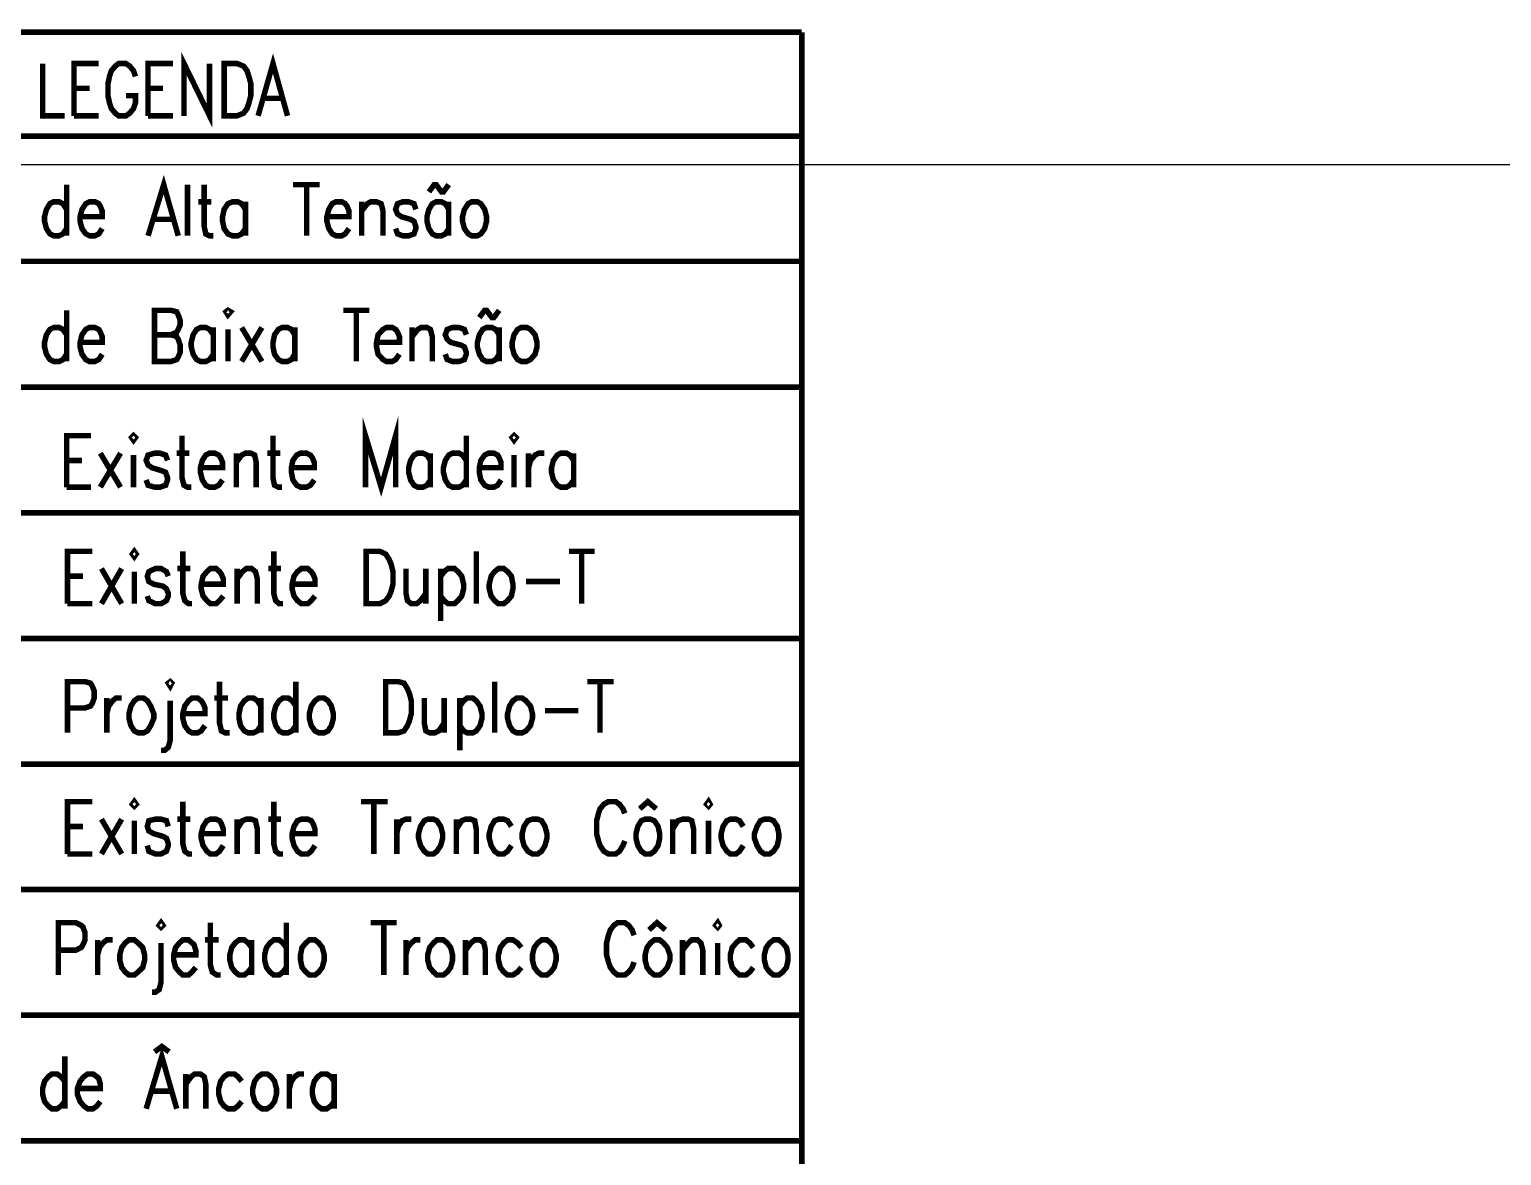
# Model space of a CAD drawing. Header units: millimetres. Extents: x 7 to 427, y 16 to 313.
# Drawn here: x 55.4 to 123.4, y 80.1 to 132.1 of the extents above; entities that cross this region are included whole.
import ezdxf

# ---------------------------------------------------------------- set-up
doc = ezdxf.new("R2010")
doc.units = ezdxf.units.MM
doc.layers.add('P', color=7, linetype='Continuous')

msp = doc.modelspace()

# ---------------------------------------------------------------- linework, layer by layer
at = {"layer": 'P', "const_width": 0.254}
for points in [[(91.087, 127.212), (32.297, 127.212), (32.297, 132.009), (91.087, 132.009)], [(91.087, 132.009), (91.087, 22.789)], [(56.039, 130.563), (56.039, 128.147), (57.062, 128.147)], [(57.485, 128.147), (57.485, 130.563), (58.632, 130.563)], [(60.325, 129.963), (60.237, 130.228), (60.06, 130.44), (59.884, 130.563), (59.549, 130.563), (59.39, 130.44), (59.214, 130.228), (59.126, 129.963), (59.055, 129.628), (59.055, 129.081), (59.126, 128.746), (59.214, 128.482), (59.39, 128.27), (59.549, 128.147), (59.884, 128.147), (60.06, 128.27), (60.237, 128.482), (60.325, 128.746), (60.325, 129.081), (59.884, 129.081)], [(60.907, 128.147), (60.907, 130.563), (62.054, 130.563)], [(62.565, 128.147), (62.565, 130.563), (63.747, 128.147), (63.747, 130.563)], [(64.417, 128.147), (64.417, 130.563), (65.017, 130.563), (65.317, 130.44), (65.476, 130.228), (65.564, 129.963), (65.652, 129.628), (65.652, 129.081), (65.564, 128.746), (65.476, 128.482), (65.317, 128.27), (65.017, 128.147), (64.417, 128.147)], [(65.987, 128.147), (66.675, 130.563), (67.345, 128.147)], [(57.485, 129.417), (58.208, 129.417)], [(60.907, 129.417), (61.595, 129.417)], [(66.234, 128.958), (67.098, 128.958)], [(57.485, 128.147), (58.632, 128.147)], [(60.907, 128.147), (62.054, 128.147)], [(91.087, 121.426), (32.297, 121.426), (32.297, 127.212), (83.767, 127.212)], [(57.15, 124.972), (57.15, 122.608)], [(60.907, 122.608), (61.63, 124.972), (62.301, 122.608)], [(62.724, 124.972), (62.724, 122.608)], [(63.5, 124.972), (63.5, 123.031), (63.571, 122.696), (63.747, 122.608), (63.923, 122.608)], [(67.592, 124.972), (68.827, 124.972)], [(68.227, 124.972), (68.227, 122.608)], [(73.872, 124.636), (74.119, 124.972), (74.207, 124.972), (74.454, 124.636), (74.542, 124.636), (74.789, 124.972)], [(57.15, 123.825), (56.974, 124.09), (56.797, 124.178), (56.55, 124.178), (56.374, 124.09), (56.215, 123.825), (56.127, 123.49), (56.127, 123.278), (56.215, 122.943), (56.374, 122.696), (56.55, 122.608), (56.797, 122.608), (56.974, 122.696), (57.15, 122.943)], [(57.767, 123.49), (58.79, 123.49), (58.79, 123.754), (58.702, 123.966), (58.632, 124.09), (58.455, 124.178), (58.208, 124.178), (58.032, 124.09), (57.856, 123.825), (57.767, 123.49), (57.767, 123.278), (57.856, 122.943), (58.032, 122.696), (58.208, 122.608), (58.455, 122.608), (58.632, 122.696), (58.79, 122.943)], [(63.235, 124.178), (63.835, 124.178)], [(65.405, 123.825), (65.229, 124.09), (65.052, 124.178), (64.805, 124.178), (64.594, 124.09), (64.417, 123.825), (64.347, 123.49), (64.347, 123.278), (64.417, 122.943), (64.594, 122.696), (64.805, 122.608), (65.052, 122.608), (65.229, 122.696), (65.405, 122.943)], [(65.405, 124.178), (65.405, 122.608)], [(69.162, 123.49), (70.185, 123.49), (70.185, 123.754), (70.097, 123.966), (70.009, 124.09), (69.85, 124.178), (69.585, 124.178), (69.409, 124.09), (69.25, 123.825), (69.162, 123.49), (69.162, 123.278), (69.25, 122.943), (69.409, 122.696), (69.585, 122.608), (69.85, 122.608), (70.009, 122.696), (70.185, 122.943)], [(70.767, 124.178), (70.767, 122.608)], [(70.767, 123.754), (71.032, 124.09), (71.191, 124.178), (71.455, 124.178), (71.667, 124.09), (71.755, 123.754), (71.755, 122.608)], [(73.272, 123.825), (73.184, 124.09), (72.937, 124.178), (72.672, 124.178), (72.425, 124.09), (72.337, 123.825), (72.425, 123.613), (72.602, 123.49), (73.025, 123.366), (73.184, 123.278), (73.272, 123.031), (73.272, 122.943), (73.184, 122.696), (72.937, 122.608), (72.672, 122.608), (72.425, 122.696), (72.337, 122.943)], [(74.789, 123.825), (74.63, 124.09), (74.454, 124.178), (74.207, 124.178), (74.03, 124.09), (73.872, 123.825), (73.783, 123.49), (73.783, 123.278), (73.872, 122.943), (74.03, 122.696), (74.207, 122.608), (74.454, 122.608), (74.63, 122.696), (74.789, 122.943)], [(74.789, 124.178), (74.789, 122.608)], [(75.847, 124.178), (75.688, 124.09), (75.512, 123.825), (75.424, 123.49), (75.424, 123.278), (75.512, 122.943), (75.688, 122.696), (75.847, 122.608), (76.112, 122.608), (76.271, 122.696), (76.447, 122.943), (76.535, 123.278), (76.535, 123.49), (76.447, 123.825), (76.271, 124.09), (76.112, 124.178), (75.847, 124.178)], [(61.207, 123.366), (62.054, 123.366)], [(91.087, 109.82), (32.297, 109.82), (32.297, 115.623), (91.087, 115.623), (32.297, 115.623), (32.297, 121.426), (83.767, 121.426)], [(57.15, 119.168), (57.15, 116.805)], [(61.965, 118.039), (62.23, 117.951), (62.301, 117.828), (62.389, 117.563), (62.389, 117.228), (62.301, 117.016), (62.23, 116.893), (61.965, 116.805), (61.207, 116.805), (61.207, 119.168), (61.965, 119.168), (62.23, 119.098), (62.301, 118.957), (62.389, 118.71), (62.389, 118.498), (62.301, 118.286), (62.23, 118.163), (61.965, 118.039), (61.207, 118.039)], [(64.505, 119.098), (64.594, 118.957), (64.717, 119.098), (64.594, 119.168), (64.505, 119.098)], [(69.921, 119.168), (71.12, 119.168)], [(70.52, 119.168), (70.52, 116.805)], [(76.2, 118.833), (76.447, 119.168), (76.535, 119.168), (76.782, 118.833), (76.87, 118.833), (77.117, 119.168)], [(57.15, 118.039), (56.974, 118.286), (56.797, 118.375), (56.55, 118.375), (56.374, 118.286), (56.215, 118.039), (56.127, 117.687), (56.127, 117.475), (56.215, 117.14), (56.374, 116.893), (56.55, 116.805), (56.797, 116.805), (56.974, 116.893), (57.15, 117.14)], [(57.767, 117.687), (58.79, 117.687), (58.79, 117.951), (58.702, 118.163), (58.632, 118.286), (58.455, 118.375), (58.208, 118.375), (58.032, 118.286), (57.856, 118.039), (57.767, 117.687), (57.767, 117.475), (57.856, 117.14), (58.032, 116.893), (58.208, 116.805), (58.455, 116.805), (58.632, 116.893), (58.79, 117.14)], [(63.923, 118.039), (63.747, 118.286), (63.571, 118.375), (63.324, 118.375), (63.147, 118.286), (62.988, 118.039), (62.9, 117.687), (62.9, 117.475), (62.988, 117.14), (63.147, 116.893), (63.324, 116.805), (63.571, 116.805), (63.747, 116.893), (63.923, 117.14)], [(63.923, 118.375), (63.923, 116.805)], [(64.594, 118.286), (64.594, 116.805)], [(65.229, 118.375), (66.163, 116.805)], [(66.163, 118.375), (65.229, 116.805)], [(67.68, 118.039), (67.522, 118.286), (67.345, 118.375), (67.098, 118.375), (66.922, 118.286), (66.746, 118.039), (66.675, 117.687), (66.675, 117.475), (66.746, 117.14), (66.922, 116.893), (67.098, 116.805), (67.345, 116.805), (67.522, 116.893), (67.68, 117.14)], [(67.68, 118.375), (67.68, 116.805)], [(71.455, 117.687), (72.513, 117.687), (72.513, 117.951), (72.425, 118.163), (72.337, 118.286), (72.178, 118.375), (71.914, 118.375), (71.755, 118.286), (71.526, 118.039), (71.455, 117.687), (71.455, 117.475), (71.526, 117.14), (71.755, 116.893), (71.914, 116.805), (72.178, 116.805), (72.337, 116.893), (72.513, 117.14)], [(73.096, 118.375), (73.096, 116.805)], [(73.096, 117.951), (73.36, 118.286), (73.519, 118.375), (73.783, 118.375), (73.942, 118.286), (74.03, 117.951), (74.03, 116.805)], [(75.6, 118.039), (75.512, 118.286), (75.265, 118.375), (74.965, 118.375), (74.718, 118.286), (74.63, 118.039), (74.718, 117.828), (74.877, 117.687), (75.353, 117.563), (75.512, 117.475), (75.6, 117.228), (75.6, 117.14), (75.512, 116.893), (75.265, 116.805), (74.965, 116.805), (74.718, 116.893), (74.63, 117.14)], [(77.117, 118.039), (76.958, 118.286), (76.782, 118.375), (76.535, 118.375), (76.359, 118.286), (76.2, 118.039), (76.112, 117.687), (76.112, 117.475), (76.2, 117.14), (76.359, 116.893), (76.535, 116.805), (76.782, 116.805), (76.958, 116.893), (77.117, 117.14)], [(77.117, 118.375), (77.117, 116.805)], [(78.14, 118.375), (77.964, 118.286), (77.805, 118.039), (77.717, 117.687), (77.717, 117.475), (77.805, 117.14), (77.964, 116.893), (78.14, 116.805), (78.387, 116.805), (78.564, 116.893), (78.775, 117.14), (78.863, 117.475), (78.863, 117.687), (78.775, 118.039), (78.564, 118.286), (78.387, 118.375), (78.14, 118.375)], [(70.944, 111.002), (70.944, 113.383), (71.667, 111.002), (72.337, 113.383), (72.337, 111.002)], [(57.15, 111.002), (57.15, 113.383), (58.279, 113.383)], [(60.149, 113.295), (60.237, 113.171), (60.325, 113.295), (60.237, 113.383), (60.149, 113.295)], [(62.477, 113.383), (62.477, 111.425), (62.565, 111.09), (62.724, 111.002), (62.9, 111.002)], [(66.675, 113.383), (66.675, 111.425), (66.746, 111.09), (66.922, 111.002), (67.098, 111.002)], [(75.6, 113.383), (75.6, 111.002)], [(77.717, 113.295), (77.805, 113.171), (77.893, 113.295), (77.805, 113.383), (77.717, 113.295)], [(57.15, 112.236), (57.856, 112.236)], [(58.702, 112.571), (59.637, 111.002)], [(59.637, 112.571), (58.702, 111.002)], [(60.237, 112.483), (60.237, 111.002)], [(61.807, 112.236), (61.718, 112.483), (61.454, 112.571), (61.207, 112.571), (60.907, 112.483), (60.819, 112.236), (60.907, 112.025), (61.083, 111.901), (61.542, 111.76), (61.718, 111.689), (61.807, 111.425), (61.807, 111.337), (61.718, 111.09), (61.454, 111.002), (61.207, 111.002), (60.907, 111.09), (60.819, 111.337)], [(62.23, 112.571), (62.812, 112.571)], [(63.324, 111.901), (64.347, 111.901), (64.347, 112.148), (64.258, 112.36), (64.17, 112.483), (63.994, 112.571), (63.747, 112.571), (63.571, 112.483), (63.412, 112.236), (63.324, 111.901), (63.324, 111.689), (63.412, 111.337), (63.571, 111.09), (63.747, 111.002), (63.994, 111.002), (64.17, 111.09), (64.347, 111.337)], [(64.982, 112.571), (64.982, 111.002)], [(64.982, 112.148), (65.229, 112.483), (65.405, 112.571), (65.652, 112.571), (65.828, 112.483), (65.899, 112.148), (65.899, 111.002)], [(66.41, 112.571), (67.01, 112.571)], [(67.522, 111.901), (68.58, 111.901), (68.58, 112.148), (68.492, 112.36), (68.404, 112.483), (68.227, 112.571), (67.945, 112.571), (67.769, 112.483), (67.592, 112.236), (67.522, 111.901), (67.522, 111.689), (67.592, 111.337), (67.769, 111.09), (67.945, 111.002), (68.227, 111.002), (68.404, 111.09), (68.58, 111.337)], [(73.942, 112.236), (73.783, 112.483), (73.607, 112.571), (73.36, 112.571), (73.184, 112.483), (73.025, 112.236), (72.937, 111.901), (72.937, 111.689), (73.025, 111.337), (73.184, 111.09), (73.36, 111.002), (73.607, 111.002), (73.783, 111.09), (73.942, 111.337)], [(73.942, 112.571), (73.942, 111.002)], [(75.6, 112.236), (75.424, 112.483), (75.265, 112.571), (74.965, 112.571), (74.789, 112.483), (74.63, 112.236), (74.542, 111.901), (74.542, 111.689), (74.63, 111.337), (74.789, 111.09), (74.965, 111.002), (75.265, 111.002), (75.424, 111.09), (75.6, 111.337)], [(76.2, 111.901), (77.205, 111.901), (77.205, 112.148), (77.117, 112.36), (77.047, 112.483), (76.87, 112.571), (76.623, 112.571), (76.447, 112.483), (76.271, 112.236), (76.2, 111.901), (76.2, 111.689), (76.271, 111.337), (76.447, 111.09), (76.623, 111.002), (76.87, 111.002), (77.047, 111.09), (77.205, 111.337)], [(77.805, 112.483), (77.805, 111.002)], [(78.475, 112.571), (78.475, 111.002)], [(78.475, 111.901), (78.564, 112.236), (78.775, 112.483), (78.952, 112.571), (79.199, 112.571)], [(80.557, 112.236), (80.38, 112.483), (80.222, 112.571), (79.957, 112.571), (79.798, 112.483), (79.622, 112.236), (79.534, 111.901), (79.534, 111.689), (79.622, 111.337), (79.798, 111.09), (79.957, 111.002), (80.222, 111.002), (80.38, 111.09), (80.557, 111.337)], [(80.557, 112.571), (80.557, 111.002)], [(57.15, 111.002), (58.279, 111.002)], [(83.767, 104.017), (32.297, 104.017), (32.297, 109.82), (83.767, 109.82)], [(57.185, 105.622), (57.185, 108.038), (58.332, 108.038)], [(60.184, 107.915), (60.272, 107.791), (60.36, 107.915), (60.272, 108.038), (60.184, 107.915)], [(62.512, 108.038), (62.512, 106.098), (62.6, 105.763), (62.777, 105.622), (62.936, 105.622)], [(66.71, 108.038), (66.71, 106.098), (66.798, 105.763), (66.957, 105.622), (67.134, 105.622)], [(70.979, 105.622), (70.979, 108.038), (71.614, 108.038), (71.878, 107.915), (72.037, 107.668), (72.125, 107.456), (72.214, 107.103), (72.214, 106.521), (72.125, 106.186), (72.037, 105.974), (71.878, 105.763), (71.614, 105.622), (70.979, 105.622)], [(76.059, 108.038), (76.059, 105.622)], [(80.345, 108.038), (81.527, 108.038)], [(80.927, 108.038), (80.927, 105.622)], [(57.185, 106.892), (57.908, 106.892)], [(58.755, 107.244), (59.69, 105.622)], [(59.69, 107.244), (58.755, 105.622)], [(60.272, 107.103), (60.272, 105.622)], [(61.842, 106.892), (61.754, 107.103), (61.507, 107.244), (61.242, 107.244), (60.942, 107.103), (60.872, 106.892), (60.942, 106.645), (61.172, 106.521), (61.595, 106.433), (61.754, 106.31), (61.842, 106.098), (61.842, 105.974), (61.754, 105.763), (61.507, 105.622), (61.242, 105.622), (60.942, 105.763), (60.872, 105.974)], [(62.265, 107.244), (62.865, 107.244)], [(63.359, 106.521), (64.382, 106.521), (64.382, 106.768), (64.294, 106.98), (64.206, 107.103), (64.047, 107.244), (63.782, 107.244), (63.623, 107.103), (63.447, 106.892), (63.359, 106.521), (63.359, 106.31), (63.447, 105.974), (63.623, 105.763), (63.782, 105.622), (64.047, 105.622), (64.206, 105.763), (64.382, 105.974)], [(65.017, 107.244), (65.017, 105.622)], [(65.017, 106.768), (65.264, 107.103), (65.44, 107.244), (65.687, 107.244), (65.864, 107.103), (65.952, 106.768), (65.952, 105.622)], [(66.463, 107.244), (67.045, 107.244)], [(67.557, 106.521), (68.615, 106.521), (68.615, 106.768), (68.527, 106.98), (68.439, 107.103), (68.28, 107.244), (67.98, 107.244), (67.804, 107.103), (67.645, 106.892), (67.557, 106.521), (67.557, 106.31), (67.645, 105.974), (67.804, 105.763), (67.98, 105.622), (68.28, 105.622), (68.439, 105.763), (68.615, 105.974)], [(72.813, 107.244), (72.813, 106.098), (72.884, 105.763), (73.06, 105.622), (73.307, 105.622), (73.484, 105.763), (73.731, 106.098)], [(73.731, 107.244), (73.731, 105.622)], [(74.418, 107.244), (74.418, 104.828)], [(74.418, 106.892), (74.577, 107.103), (74.754, 107.244), (75.053, 107.244), (75.212, 107.103), (75.389, 106.892), (75.477, 106.521), (75.477, 106.31), (75.389, 105.974), (75.212, 105.763), (75.053, 105.622), (74.754, 105.622), (74.577, 105.763), (74.418, 105.974)], [(77.082, 107.244), (76.906, 107.103), (76.747, 106.892), (76.659, 106.521), (76.659, 106.31), (76.747, 105.974), (76.906, 105.763), (77.082, 105.622), (77.329, 105.622), (77.505, 105.763), (77.682, 105.974), (77.752, 106.31), (77.752, 106.521), (77.682, 106.892), (77.505, 107.103), (77.329, 107.244), (77.082, 107.244)], [(78.352, 106.645), (79.922, 106.645)], [(57.185, 105.622), (58.332, 105.622)], [(91.087, 98.213), (32.297, 98.213), (32.297, 104.017), (91.087, 104.017)], [(57.185, 99.66), (57.185, 102.023), (57.997, 102.023), (58.244, 101.953), (58.332, 101.812), (58.42, 101.6), (58.42, 101.265), (58.332, 101.018), (58.244, 100.894), (57.997, 100.806), (57.185, 100.806)], [(61.842, 101.953), (61.93, 101.812), (62.001, 101.953), (61.93, 102.023), (61.842, 101.953)], [(64.206, 102.023), (64.206, 100.118), (64.294, 99.748), (64.47, 99.66), (64.682, 99.66)], [(67.733, 102.023), (67.733, 99.66)], [(71.878, 99.66), (71.878, 102.023), (72.461, 102.023), (72.725, 101.953), (72.884, 101.688), (72.972, 101.477), (73.06, 101.141), (73.06, 100.542), (72.972, 100.207), (72.884, 99.995), (72.725, 99.748), (72.461, 99.66), (71.878, 99.66)], [(76.906, 102.023), (76.906, 99.66)], [(81.192, 102.023), (82.409, 102.023)], [(81.774, 102.023), (81.774, 99.66)], [(59.002, 101.265), (59.002, 99.66)], [(59.002, 100.542), (59.09, 100.894), (59.267, 101.141), (59.425, 101.265), (59.69, 101.265)], [(60.448, 101.265), (60.272, 101.141), (60.113, 100.894), (60.025, 100.542), (60.025, 100.33), (60.113, 99.995), (60.272, 99.748), (60.448, 99.66), (60.695, 99.66), (60.872, 99.748), (61.031, 99.995), (61.172, 100.33), (61.172, 100.542), (61.031, 100.894), (60.872, 101.141), (60.695, 101.265), (60.448, 101.265)], [(61.93, 101.141), (61.93, 99.325), (61.842, 98.989), (61.666, 98.848), (61.507, 98.848)], [(62.512, 100.542), (63.535, 100.542), (63.535, 100.806), (63.447, 101.018), (63.359, 101.141), (63.2, 101.265), (62.936, 101.265), (62.777, 101.141), (62.6, 100.894), (62.512, 100.542), (62.512, 100.33), (62.6, 99.995), (62.777, 99.748), (62.936, 99.66), (63.2, 99.66), (63.359, 99.748), (63.535, 99.995)], [(63.959, 101.265), (64.594, 101.265)], [(66.111, 100.894), (65.952, 101.141), (65.775, 101.265), (65.528, 101.265), (65.352, 101.141), (65.176, 100.894), (65.105, 100.542), (65.105, 100.33), (65.176, 99.995), (65.352, 99.748), (65.528, 99.66), (65.775, 99.66), (65.952, 99.748), (66.111, 99.995)], [(66.111, 101.265), (66.111, 99.66)], [(67.733, 100.894), (67.557, 101.141), (67.381, 101.265), (67.134, 101.265), (66.957, 101.141), (66.798, 100.894), (66.71, 100.542), (66.71, 100.33), (66.798, 99.995), (66.957, 99.748), (67.134, 99.66), (67.381, 99.66), (67.557, 99.748), (67.733, 99.995)], [(68.792, 101.265), (68.615, 101.141), (68.439, 100.894), (68.351, 100.542), (68.351, 100.33), (68.439, 99.995), (68.615, 99.748), (68.792, 99.66), (69.039, 99.66), (69.215, 99.748), (69.374, 99.995), (69.462, 100.33), (69.462, 100.542), (69.374, 100.894), (69.215, 101.141), (69.039, 101.265), (68.792, 101.265)], [(73.66, 101.265), (73.66, 100.118), (73.731, 99.748), (73.907, 99.66), (74.154, 99.66), (74.33, 99.748), (74.577, 100.118)], [(74.577, 101.265), (74.577, 99.66)], [(75.3, 101.265), (75.3, 98.848)], [(75.3, 100.894), (75.477, 101.141), (75.636, 101.265), (75.9, 101.265), (76.059, 101.141), (76.235, 100.894), (76.323, 100.542), (76.323, 100.33), (76.235, 99.995), (76.059, 99.748), (75.9, 99.66), (75.636, 99.66), (75.477, 99.748), (75.3, 99.995)], [(77.929, 101.265), (77.752, 101.141), (77.593, 100.894), (77.505, 100.542), (77.505, 100.33), (77.593, 99.995), (77.752, 99.748), (77.929, 99.66), (78.176, 99.66), (78.352, 99.748), (78.564, 99.995), (78.652, 100.33), (78.652, 100.542), (78.564, 100.894), (78.352, 101.141), (78.176, 101.265), (77.929, 101.265)], [(79.234, 100.683), (80.768, 100.683)], [(91.087, 86.625), (32.297, 86.625), (32.297, 92.428), (91.087, 92.428), (32.297, 92.428), (32.297, 98.213), (83.767, 98.213)], [(57.185, 94.068), (57.185, 96.485), (58.332, 96.485)], [(60.184, 96.361), (60.272, 96.273), (60.36, 96.361), (60.272, 96.485), (60.184, 96.361)], [(62.512, 96.485), (62.512, 94.544), (62.6, 94.192), (62.777, 94.068), (62.936, 94.068)], [(66.71, 96.485), (66.71, 94.544), (66.798, 94.192), (66.957, 94.068), (67.134, 94.068)], [(70.732, 96.485), (71.967, 96.485)], [(71.332, 96.485), (71.332, 94.068)], [(82.92, 95.938), (82.832, 96.15), (82.673, 96.361), (82.497, 96.485), (82.162, 96.485), (81.95, 96.361), (81.774, 96.15), (81.703, 95.938), (81.615, 95.603), (81.615, 95.003), (81.703, 94.668), (81.774, 94.456), (81.95, 94.192), (82.162, 94.068), (82.497, 94.068), (82.673, 94.192), (82.832, 94.456), (82.92, 94.668)], [(83.608, 96.15), (83.979, 96.485), (84.367, 96.15)], [(86.695, 96.361), (86.783, 96.273), (86.854, 96.361), (86.783, 96.485), (86.695, 96.361)], [(57.185, 95.338), (57.908, 95.338)], [(58.755, 95.673), (59.69, 94.068)], [(59.69, 95.673), (58.755, 94.068)], [(60.272, 95.603), (60.272, 94.068)], [(61.842, 95.338), (61.754, 95.603), (61.507, 95.673), (61.242, 95.673), (60.942, 95.603), (60.872, 95.338), (60.942, 95.127), (61.172, 95.003), (61.595, 94.88), (61.754, 94.791), (61.842, 94.544), (61.842, 94.456), (61.754, 94.192), (61.507, 94.068), (61.242, 94.068), (60.942, 94.192), (60.872, 94.456)], [(62.265, 95.673), (62.865, 95.673)], [(63.359, 95.003), (64.382, 95.003), (64.382, 95.215), (64.294, 95.462), (64.206, 95.603), (64.047, 95.673), (63.782, 95.673), (63.623, 95.603), (63.447, 95.338), (63.359, 95.003), (63.359, 94.791), (63.447, 94.456), (63.623, 94.192), (63.782, 94.068), (64.047, 94.068), (64.206, 94.192), (64.382, 94.456)], [(65.017, 95.673), (65.017, 94.068)], [(65.017, 95.215), (65.264, 95.603), (65.44, 95.673), (65.687, 95.673), (65.864, 95.603), (65.952, 95.215), (65.952, 94.068)], [(66.463, 95.673), (67.045, 95.673)], [(67.557, 95.003), (68.615, 95.003), (68.615, 95.215), (68.527, 95.462), (68.439, 95.603), (68.28, 95.673), (67.98, 95.673), (67.804, 95.603), (67.645, 95.338), (67.557, 95.003), (67.557, 94.791), (67.645, 94.456), (67.804, 94.192), (67.98, 94.068), (68.28, 94.068), (68.439, 94.192), (68.615, 94.456)], [(72.39, 95.673), (72.39, 94.068)], [(72.39, 95.003), (72.461, 95.338), (72.637, 95.603), (72.813, 95.673), (73.06, 95.673)], [(73.819, 95.673), (73.66, 95.603), (73.484, 95.338), (73.395, 95.003), (73.395, 94.791), (73.484, 94.456), (73.66, 94.192), (73.819, 94.068), (74.083, 94.068), (74.242, 94.192), (74.418, 94.456), (74.507, 94.791), (74.507, 95.003), (74.418, 95.338), (74.242, 95.603), (74.083, 95.673), (73.819, 95.673)], [(75.142, 95.673), (75.142, 94.068)], [(75.142, 95.215), (75.389, 95.603), (75.565, 95.673), (75.812, 95.673), (75.988, 95.603), (76.059, 95.215), (76.059, 94.068)], [(77.682, 95.338), (77.505, 95.603), (77.329, 95.673), (77.082, 95.673), (76.906, 95.603), (76.747, 95.338), (76.659, 95.003), (76.659, 94.791), (76.747, 94.456), (76.906, 94.192), (77.082, 94.068), (77.329, 94.068), (77.505, 94.192), (77.682, 94.456)], [(78.652, 95.673), (78.44, 95.603), (78.264, 95.338), (78.176, 95.003), (78.176, 94.791), (78.264, 94.456), (78.44, 94.192), (78.652, 94.068), (78.899, 94.068), (79.075, 94.192), (79.234, 94.456), (79.322, 94.791), (79.322, 95.003), (79.234, 95.338), (79.075, 95.603), (78.899, 95.673), (78.652, 95.673)], [(83.855, 95.673), (83.679, 95.603), (83.52, 95.338), (83.432, 95.003), (83.432, 94.791), (83.52, 94.456), (83.679, 94.192), (83.855, 94.068), (84.102, 94.068), (84.279, 94.192), (84.455, 94.456), (84.526, 94.791), (84.526, 95.003), (84.455, 95.338), (84.279, 95.603), (84.102, 95.673), (83.855, 95.673)], [(85.125, 95.673), (85.125, 94.068)], [(85.125, 95.215), (85.372, 95.603), (85.584, 95.673), (85.848, 95.673), (86.007, 95.603), (86.095, 95.215), (86.095, 94.068)], [(86.783, 95.603), (86.783, 94.068)], [(88.388, 95.338), (88.212, 95.603), (88.053, 95.673), (87.789, 95.673), (87.63, 95.603), (87.454, 95.338), (87.365, 95.003), (87.365, 94.791), (87.454, 94.456), (87.63, 94.192), (87.789, 94.068), (88.053, 94.068), (88.212, 94.192), (88.388, 94.456)], [(89.359, 95.673), (89.182, 95.603), (89.023, 95.338), (88.9, 95.003), (88.9, 94.791), (89.023, 94.456), (89.182, 94.192), (89.359, 94.068), (89.606, 94.068), (89.782, 94.192), (89.958, 94.456), (90.029, 94.791), (90.029, 95.003), (89.958, 95.338), (89.782, 95.603), (89.606, 95.673), (89.359, 95.673)], [(57.185, 94.068), (58.332, 94.068)], [(61.419, 90.77), (61.507, 90.682), (61.595, 90.77), (61.507, 90.893), (61.419, 90.77)], [(87.118, 90.77), (87.207, 90.682), (87.277, 90.77), (87.207, 90.893), (87.118, 90.77)], [(56.762, 88.477), (56.762, 90.893), (57.573, 90.893), (57.82, 90.77), (57.908, 90.682), (57.997, 90.435), (57.997, 90.099), (57.908, 89.888), (57.82, 89.747), (57.573, 89.623), (56.762, 89.623)], [(63.782, 90.893), (63.782, 88.953), (63.87, 88.618), (64.082, 88.477), (64.258, 88.477)], [(67.292, 90.893), (67.292, 88.477)], [(71.191, 90.893), (72.39, 90.893)], [(71.79, 90.893), (71.79, 88.477)], [(83.344, 90.311), (83.256, 90.558), (83.097, 90.77), (82.92, 90.893), (82.585, 90.893), (82.409, 90.77), (82.25, 90.558), (82.162, 90.311), (82.074, 89.958), (82.074, 89.412), (82.162, 89.076), (82.25, 88.829), (82.409, 88.618), (82.585, 88.477), (82.92, 88.477), (83.097, 88.618), (83.256, 88.829), (83.344, 89.076)], [(84.032, 90.558), (84.402, 90.893), (84.79, 90.558)], [(58.579, 90.099), (58.579, 88.477)], [(58.579, 89.412), (58.667, 89.747), (58.826, 89.958), (59.002, 90.099), (59.267, 90.099)], [(60.025, 90.099), (59.849, 89.958), (59.69, 89.747), (59.602, 89.412), (59.602, 89.165), (59.69, 88.829), (59.849, 88.618), (60.025, 88.477), (60.272, 88.477), (60.448, 88.618), (60.66, 88.829), (60.748, 89.165), (60.748, 89.412), (60.66, 89.747), (60.448, 89.958), (60.272, 90.099), (60.025, 90.099)], [(61.507, 89.958), (61.507, 88.142), (61.419, 87.806), (61.242, 87.683), (61.083, 87.683)], [(62.089, 89.412), (63.112, 89.412), (63.112, 89.623), (63.024, 89.888), (62.936, 89.958), (62.777, 90.099), (62.512, 90.099), (62.353, 89.958), (62.177, 89.747), (62.089, 89.412), (62.089, 89.165), (62.177, 88.829), (62.353, 88.618), (62.512, 88.477), (62.777, 88.477), (62.936, 88.618), (63.112, 88.829)], [(63.535, 90.099), (64.17, 90.099)], [(65.687, 89.747), (65.528, 89.958), (65.352, 90.099), (65.105, 90.099), (64.929, 89.958), (64.77, 89.747), (64.682, 89.412), (64.682, 89.165), (64.77, 88.829), (64.929, 88.618), (65.105, 88.477), (65.352, 88.477), (65.528, 88.618), (65.687, 88.829)], [(65.687, 90.099), (65.687, 88.477)], [(67.292, 89.747), (67.134, 89.958), (66.957, 90.099), (66.71, 90.099), (66.534, 89.958), (66.375, 89.747), (66.287, 89.412), (66.287, 89.165), (66.375, 88.829), (66.534, 88.618), (66.71, 88.477), (66.957, 88.477), (67.134, 88.618), (67.292, 88.829)], [(68.351, 90.099), (68.192, 89.958), (68.016, 89.747), (67.945, 89.412), (67.945, 89.165), (68.016, 88.829), (68.192, 88.618), (68.351, 88.477), (68.615, 88.477), (68.792, 88.618), (68.95, 88.829), (69.039, 89.165), (69.039, 89.412), (68.95, 89.747), (68.792, 89.958), (68.615, 90.099), (68.351, 90.099)], [(72.813, 90.099), (72.813, 88.477)], [(72.813, 89.412), (72.884, 89.747), (73.06, 89.958), (73.237, 90.099), (73.484, 90.099)], [(74.242, 90.099), (74.083, 89.958), (73.907, 89.747), (73.819, 89.412), (73.819, 89.165), (73.907, 88.829), (74.083, 88.618), (74.242, 88.477), (74.542, 88.477), (74.718, 88.618), (74.877, 88.829), (74.965, 89.165), (74.965, 89.412), (74.877, 89.747), (74.718, 89.958), (74.542, 90.099), (74.242, 90.099)], [(75.565, 90.099), (75.565, 88.477)], [(75.565, 89.623), (75.812, 89.958), (75.988, 90.099), (76.235, 90.099), (76.412, 89.958), (76.482, 89.623), (76.482, 88.477)], [(78.14, 89.747), (77.964, 89.958), (77.752, 90.099), (77.505, 90.099), (77.329, 89.958), (77.17, 89.747), (77.082, 89.412), (77.082, 89.165), (77.17, 88.829), (77.329, 88.618), (77.505, 88.477), (77.752, 88.477), (77.964, 88.618), (78.14, 88.829)], [(79.075, 90.099), (78.899, 89.958), (78.74, 89.747), (78.652, 89.412), (78.652, 89.165), (78.74, 88.829), (78.899, 88.618), (79.075, 88.477), (79.322, 88.477), (79.498, 88.618), (79.657, 88.829), (79.745, 89.165), (79.745, 89.412), (79.657, 89.747), (79.498, 89.958), (79.322, 90.099), (79.075, 90.099)], [(84.279, 90.099), (84.102, 89.958), (83.943, 89.747), (83.855, 89.412), (83.855, 89.165), (83.943, 88.829), (84.102, 88.618), (84.279, 88.477), (84.526, 88.477), (84.702, 88.618), (84.878, 88.829), (85.002, 89.165), (85.002, 89.412), (84.878, 89.747), (84.702, 89.958), (84.526, 90.099), (84.279, 90.099)], [(85.584, 90.099), (85.584, 88.477)], [(85.584, 89.623), (85.848, 89.958), (86.007, 90.099), (86.272, 90.099), (86.431, 89.958), (86.519, 89.623), (86.519, 88.477)], [(87.207, 89.958), (87.207, 88.477)], [(88.847, 89.747), (88.688, 89.958), (88.512, 90.099), (88.212, 90.099), (88.053, 89.958), (87.877, 89.747), (87.789, 89.412), (87.789, 89.165), (87.877, 88.829), (88.053, 88.618), (88.212, 88.477), (88.512, 88.477), (88.688, 88.618), (88.847, 88.829)], [(89.782, 90.099), (89.606, 89.958), (89.447, 89.747), (89.359, 89.412), (89.359, 89.165), (89.447, 88.829), (89.606, 88.618), (89.782, 88.477), (90.029, 88.477), (90.205, 88.618), (90.382, 88.829), (90.452, 89.165), (90.452, 89.412), (90.382, 89.747), (90.205, 89.958), (90.029, 90.099), (89.782, 90.099)], [(91.087, 80.821), (32.297, 80.821), (32.297, 86.625), (91.087, 86.625)], [(60.819, 82.303), (61.542, 84.72), (62.23, 82.303)], [(61.207, 84.931), (61.542, 85.178), (61.877, 84.931)], [(57.062, 84.72), (57.062, 82.303)], [(57.062, 83.573), (56.885, 83.785), (56.709, 83.908), (56.462, 83.908), (56.303, 83.785), (56.127, 83.573), (56.039, 83.238), (56.039, 82.973), (56.127, 82.638), (56.303, 82.427), (56.462, 82.303), (56.709, 82.303), (56.885, 82.427), (57.062, 82.638)], [(57.644, 83.238), (58.702, 83.238), (58.702, 83.45), (58.632, 83.697), (58.543, 83.785), (58.367, 83.908), (58.12, 83.908), (57.944, 83.785), (57.767, 83.573), (57.644, 83.238), (57.644, 82.973), (57.767, 82.638), (57.944, 82.427), (58.12, 82.303), (58.367, 82.303), (58.543, 82.427), (58.702, 82.638)], [(62.653, 83.908), (62.653, 82.303)], [(62.653, 83.45), (62.9, 83.785), (63.059, 83.908), (63.324, 83.908), (63.5, 83.785), (63.571, 83.45), (63.571, 82.303)], [(65.229, 83.573), (65.052, 83.785), (64.893, 83.908), (64.594, 83.908), (64.417, 83.785), (64.258, 83.573), (64.17, 83.238), (64.17, 82.973), (64.258, 82.638), (64.417, 82.427), (64.594, 82.303), (64.893, 82.303), (65.052, 82.427), (65.229, 82.638)], [(66.163, 83.908), (65.987, 83.785), (65.828, 83.573), (65.74, 83.238), (65.74, 82.973), (65.828, 82.638), (65.987, 82.427), (66.163, 82.303), (66.41, 82.303), (66.587, 82.427), (66.746, 82.638), (66.834, 82.973), (66.834, 83.238), (66.746, 83.573), (66.587, 83.785), (66.41, 83.908), (66.163, 83.908)], [(67.433, 83.908), (67.433, 82.303)], [(67.433, 83.238), (67.522, 83.573), (67.68, 83.785), (67.857, 83.908), (68.104, 83.908)], [(69.497, 83.573), (69.338, 83.785), (69.162, 83.908), (68.915, 83.908), (68.739, 83.785), (68.58, 83.573), (68.492, 83.238), (68.492, 82.973), (68.58, 82.638), (68.739, 82.427), (68.915, 82.303), (69.162, 82.303), (69.338, 82.427), (69.497, 82.638)], [(69.497, 83.908), (69.497, 82.303)], [(61.083, 83.114), (61.965, 83.114)], [(91.087, 69.215), (32.297, 69.215), (32.297, 75.018), (91.087, 75.018), (32.297, 75.018), (32.297, 80.821), (83.767, 80.821)]]:
    msp.add_lwpolyline(points, dxfattribs=at)
at = {"layer": 'P'}
msp.add_lwpolyline([(41.222, 125.906), (317.235, 125.906)], dxfattribs=at)

doc.saveas('drawing.dxf')
